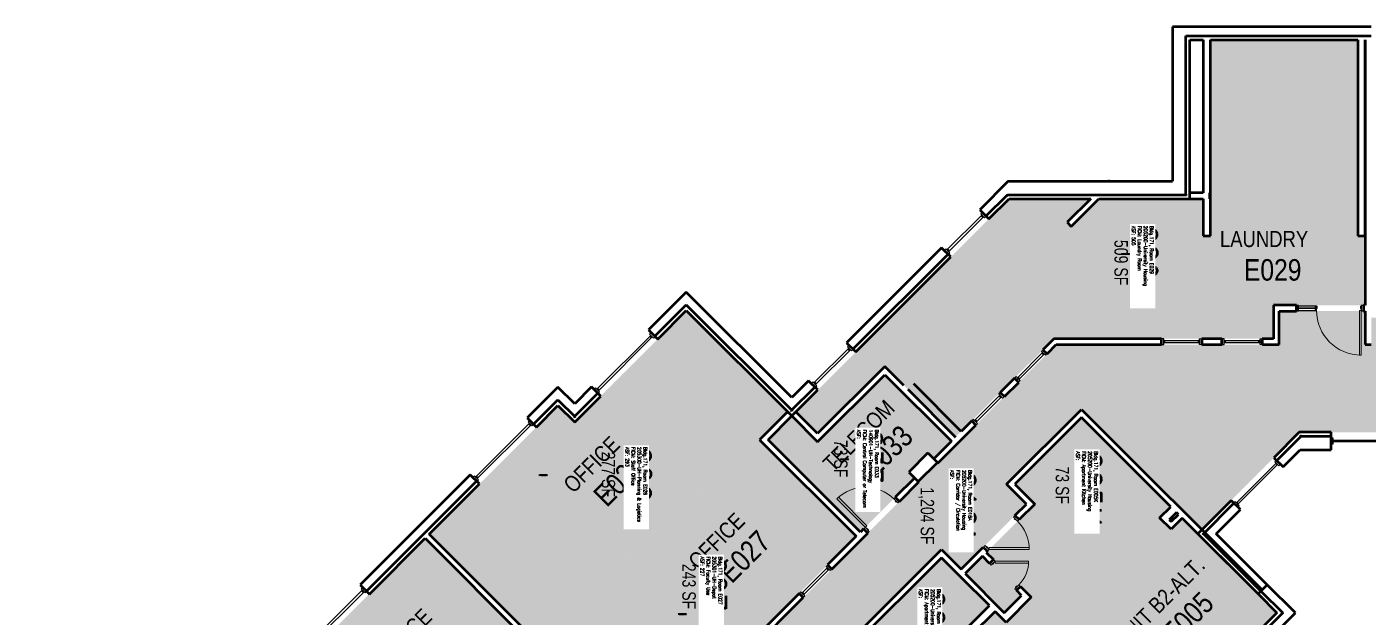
# Model space of a CAD drawing. Header units: inches. Extents: x 9154 to 11582, y -263 to 1294.
# Drawn here: x 9502 to 10700, y 766 to 1294 of the extents above; entities that cross this region are included whole.
import ezdxf
from ezdxf.enums import TextEntityAlignment as Align

# ---------------------------------------------------------------- set-up
doc = ezdxf.new("R2010")
doc.units = ezdxf.units.IN
doc.header["$LTSCALE"] = 48
doc.header["$MEASUREMENT"] = 0
for name, color, linetype, lineweight in [('A-AREA-IDEN', 1, 'Continuous', 18), ('A-DOOR', 2, 'Continuous', 18), ('A-GLAZ', 1, 'Continuous', 25), ('A-WALL', 5, 'Continuous', 50)]:
    doc.layers.add(name, color=color, linetype=linetype, lineweight=lineweight)
for name, color, linetype in [('A-IDEN-RNUM', 7, 'Continuous'), ('A-IDEN-SNUM', 4, 'Continuous'), ('A-IDEN-VNUM', 4, 'Continuous'), ('AREA-TEXT', 3, 'Continuous'), ('Rooms-Category-Color', 7, 'Continuous'), ('Rooms-College-Color', 7, 'Continuous'), ('Rooms-Department-Color', 7, 'Continuous'), ('Rooms-Division-Color', 7, 'Continuous'), ('Rooms-Information', 7, 'Continuous')]:
    doc.layers.add(name, color=color, linetype=linetype)
doc.styles.add('AREA', font='arial.ttf', dxfattribs={"width": 0.75, "height": 12})
doc.styles.add('ROOMSNUMBER', font='txt.shx', dxfattribs={"height": 0.03})
doc.styles.add('ROOMVNUMBER', font='simplex.shx', dxfattribs={"width": 0.85})
doc.styles.get("Standard").update_dxf_attribs({"font": 'ARIALN.TTF'})

# ---------------------------------------------------------------- blocks, each defined once
blk = doc.blocks.new('Aec3_Room_Tag_P')
at = {"linetype": 'ByBlock', "lineweight": -2, "flags": 9}
blk.add_attdef('SPACEOBJECTS:HEIGHT', text='', height=0.5, dxfattribs=at).set_placement((-0.057, 3.296), align=Align.CENTER)
at = {"color": 1, "linetype": 'ByBlock', "lineweight": -2}
blk.add_attdef('UNITCALCULATIONS:NAME', text='', height=1.2, dxfattribs=at).set_placement((0, 1), align=Align.CENTER)
blk.add_attdef('ROOMOBJECTS:NUMBER', (-1.5, -1.5), '', height=1.6, dxfattribs=at)

msp = doc.modelspace()

# ---------------------------------------------------------------- hatches: boundary and pattern name
at = {"layer": 'Rooms-Category-Color', "true_color": 0x728ef3}
for points in [[(10690.6, 1282.3), (10690.6, 1107.1), (10697.2, 1107.1), (10697.2, 1045.1), (10615.2, 1045.1), (10615.2, 1015.1), (10605.3, 1015.1), (10419.2, 1015.1), (10336.5, 932.4), (10331.4, 927.3), (10268.3, 990.4), (10208.3, 930.5), (10188.9, 949.9), (10379.2, 1140.3), (10452.1, 1140.3), (10431.1, 1119.3), (10434.8, 1115.6), (10459.5, 1140.3), (10552.5, 1140.3), (10552.5, 1107.1), (10559.1, 1107.1), (10559.1, 1282.3)], [(10384.5, 885.2), (10474.3, 795.3), (10523.9, 844.9), (10513.6, 855.2), (10523.5, 865.1), (10444, 944.7)], [(10533.8, 854.8), (10474.3, 795.3), (10402.1, 867.5), (10358.9, 824.3), (10365.2, 817.9), (10361.5, 814.2), (10355.2, 820.5), (10340.2, 805.6), (10375.1, 770.6), (10390.1, 785.6), (10385.6, 790.2), (10389.3, 793.9), (10398.9, 784.2), (10376.5, 761.8), (10366.7, 771.6), (10346.4, 751.3), (10356.2, 741.5), (10231.7, 617), (10221.9, 626.8), (10201.6, 606.5), (10242.6, 565.5), (10437.1, 759.9), (10522.6, 674.4), (10618.4, 770.2)], [(10238.8, 739.5), (10318.8, 819.5), (10361.6, 776.7), (10337.6, 752.7), (10349, 741.2), (10293.1, 685.3)]]:
    msp.add_hatch(color=171, dxfattribs=at).paths.add_polyline_path(points)
at = {"layer": 'Rooms-Category-Color', "true_color": 0xadadad}
msp.add_hatch(color=253, dxfattribs=at).paths.add_polyline_path([(9544.7, 22.2), (9564.3, 41.9), (9549, 57.2), (9743.8, 252), (9761.5, 234.3), (9819.7, 292.5), (9802.1, 310.2), (10318.8, 826.9), (10336.5, 809.3), (10394.7, 867.5), (10377, 885.2), (10444, 952.1), (10551.4, 844.7), (10638.3, 931.6), (11092.6, 931.6), (11134.6, 931.6), (11134.6, 949.3), (11241.7, 949.3), (11241.7, 838.5), (11355.1, 838.5), (11355.1, 965.3), (11355.1, 1007), (11019.7, 1007), (11019.7, 1009.9), (10982.6, 1009.9), (10982.6, 1033.7), (10864.6, 1033.7), (10864.6, 1009.9), (10750.5, 1009.9), (10750.5, 1033.9), (10702.5, 1033.9), (10702.5, 1009.9), (10697.2, 1009.9), (10697.2, 1039.9), (10620.5, 1039.9), (10620.5, 1009.9), (10421.4, 1009.9), (10220.9, 809.4), (10090.3, 678.8), (10061.1, 649.6), (9680.7, 269.2), (9665.6, 284.3), (9607.1, 225.9), (9622.3, 210.7), (9511.8, 100.3), (9524.9, 87.3), (9502.3, 64.7)])
at = {"layer": 'Rooms-Category-Color', "true_color": 0xfa9ba3}
for points in [[(10156.8, 925.3), (9954.4, 747.8), (9861.6, 840.6), (9976.5, 955.6), (9991.4, 940.7), (10091, 1040.4), (10181.5, 949.9)], [(9740.6, 719.7), (9857.8, 836.9), (9947, 747.8), (9829.8, 630.6)]]:
    msp.add_hatch(color=241, dxfattribs=at).paths.add_polyline_path(points)
at = {"layer": 'Rooms-Category-Color', "true_color": 0xe3c5e1}
msp.add_hatch(color=254, dxfattribs=at).paths.add_polyline_path([(10268.3, 983), (10327.7, 923.6), (10311.9, 907.8), (10306.7, 913.1), (10289.8, 896.1), (10295, 890.9), (10246.5, 842.4), (10164, 925), (10185.2, 946.2), (10208.3, 923.1)])
at = {"layer": 'Rooms-Category-Color', "true_color": 0xfbafa2}
msp.add_hatch(color=21, dxfattribs=at).paths.add_polyline_path([(10156.8, 925.3), (10156.5, 925), (10242.8, 838.7), (10057.4, 653.3), (10052.2, 658.5), (10048.4, 654.8), (9954.4, 747.8), (10156.5, 925)])
at = {"layer": 'Rooms-College-Color', "true_color": 0xadadad}
for points in [[(10690.6, 1282.3), (10690.6, 1107.1), (10697.2, 1107.1), (10697.2, 1045.1), (10615.2, 1045.1), (10615.2, 1015.1), (10605.3, 1015.1), (10419.2, 1015.1), (10336.5, 932.4), (10331.4, 927.3), (10268.3, 990.4), (10208.3, 930.5), (10188.9, 949.9), (10379.2, 1140.3), (10452.1, 1140.3), (10431.1, 1119.3), (10434.8, 1115.6), (10459.5, 1140.3), (10552.5, 1140.3), (10552.5, 1107.1), (10559.1, 1107.1), (10559.1, 1282.3)], [(9544.7, 22.2), (9564.3, 41.9), (9549, 57.2), (9743.8, 252), (9761.5, 234.3), (9819.7, 292.5), (9802.1, 310.2), (10318.8, 826.9), (10336.5, 809.3), (10394.7, 867.5), (10377, 885.2), (10444, 952.1), (10551.4, 844.7), (10638.3, 931.6), (11092.6, 931.6), (11134.6, 931.6), (11134.6, 949.3), (11241.7, 949.3), (11241.7, 838.5), (11355.1, 838.5), (11355.1, 965.3), (11355.1, 1007), (11019.7, 1007), (11019.7, 1009.9), (10982.6, 1009.9), (10982.6, 1033.7), (10864.6, 1033.7), (10864.6, 1009.9), (10750.5, 1009.9), (10750.5, 1033.9), (10702.5, 1033.9), (10702.5, 1009.9), (10697.2, 1009.9), (10697.2, 1039.9), (10620.5, 1039.9), (10620.5, 1009.9), (10421.4, 1009.9), (10220.9, 809.4), (10090.3, 678.8), (10061.1, 649.6), (9680.7, 269.2), (9665.6, 284.3), (9607.1, 225.9), (9622.3, 210.7), (9511.8, 100.3), (9524.9, 87.3), (9502.3, 64.7)], [(10156.8, 925.3), (9954.4, 747.8), (9861.6, 840.6), (9976.5, 955.6), (9991.4, 940.7), (10091, 1040.4), (10181.5, 949.9)], [(10268.3, 983), (10327.7, 923.6), (10311.9, 907.8), (10306.7, 913.1), (10289.8, 896.1), (10295, 890.9), (10246.5, 842.4), (10164, 925), (10185.2, 946.2), (10208.3, 923.1)], [(10384.5, 885.2), (10474.3, 795.3), (10523.9, 844.9), (10513.6, 855.2), (10523.5, 865.1), (10444, 944.7)], [(10156.8, 925.3), (10156.5, 925), (10242.8, 838.7), (10057.4, 653.3), (10052.2, 658.5), (10048.4, 654.8), (9954.4, 747.8), (10156.5, 925)], [(10533.8, 854.8), (10474.3, 795.3), (10402.1, 867.5), (10358.9, 824.3), (10365.2, 817.9), (10361.5, 814.2), (10355.2, 820.5), (10340.2, 805.6), (10375.1, 770.6), (10390.1, 785.6), (10385.6, 790.2), (10389.3, 793.9), (10398.9, 784.2), (10376.5, 761.8), (10366.7, 771.6), (10346.4, 751.3), (10356.2, 741.5), (10231.7, 617), (10221.9, 626.8), (10201.6, 606.5), (10242.6, 565.5), (10437.1, 759.9), (10522.6, 674.4), (10618.4, 770.2)], [(9740.6, 719.7), (9857.8, 836.9), (9947, 747.8), (9829.8, 630.6)], [(10238.8, 739.5), (10318.8, 819.5), (10361.6, 776.7), (10337.6, 752.7), (10349, 741.2), (10293.1, 685.3)]]:
    msp.add_hatch(color=253, dxfattribs=at).paths.add_polyline_path(points)
at = {"layer": 'Rooms-Department-Color', "true_color": 0x604aed}
for points in [[(10690.6, 1282.3), (10690.6, 1107.1), (10697.2, 1107.1), (10697.2, 1045.1), (10615.2, 1045.1), (10615.2, 1015.1), (10605.3, 1015.1), (10419.2, 1015.1), (10336.5, 932.4), (10331.4, 927.3), (10268.3, 990.4), (10208.3, 930.5), (10188.9, 949.9), (10379.2, 1140.3), (10452.1, 1140.3), (10431.1, 1119.3), (10434.8, 1115.6), (10459.5, 1140.3), (10552.5, 1140.3), (10552.5, 1107.1), (10559.1, 1107.1), (10559.1, 1282.3)], [(10156.8, 925.3), (9954.4, 747.8), (9861.6, 840.6), (9976.5, 955.6), (9991.4, 940.7), (10091, 1040.4), (10181.5, 949.9)], [(10268.3, 983), (10327.7, 923.6), (10311.9, 907.8), (10306.7, 913.1), (10289.8, 896.1), (10295, 890.9), (10246.5, 842.4), (10164, 925), (10185.2, 946.2), (10208.3, 923.1)], [(10384.5, 885.2), (10474.3, 795.3), (10523.9, 844.9), (10513.6, 855.2), (10523.5, 865.1), (10444, 944.7)], [(10156.8, 925.3), (10156.5, 925), (10242.8, 838.7), (10057.4, 653.3), (10052.2, 658.5), (10048.4, 654.8), (9954.4, 747.8), (10156.5, 925)], [(10533.8, 854.8), (10474.3, 795.3), (10402.1, 867.5), (10358.9, 824.3), (10365.2, 817.9), (10361.5, 814.2), (10355.2, 820.5), (10340.2, 805.6), (10375.1, 770.6), (10390.1, 785.6), (10385.6, 790.2), (10389.3, 793.9), (10398.9, 784.2), (10376.5, 761.8), (10366.7, 771.6), (10346.4, 751.3), (10356.2, 741.5), (10231.7, 617), (10221.9, 626.8), (10201.6, 606.5), (10242.6, 565.5), (10437.1, 759.9), (10522.6, 674.4), (10618.4, 770.2)], [(9740.6, 719.7), (9857.8, 836.9), (9947, 747.8), (9829.8, 630.6)], [(10238.8, 739.5), (10318.8, 819.5), (10361.6, 776.7), (10337.6, 752.7), (10349, 741.2), (10293.1, 685.3)]]:
    msp.add_hatch(color=173, dxfattribs=at).paths.add_polyline_path(points)
at = {"layer": 'Rooms-Department-Color', "true_color": 0xacacac}
msp.add_hatch(color=253, dxfattribs=at).paths.add_polyline_path([(9544.7, 22.2), (9564.3, 41.9), (9549, 57.2), (9743.8, 252), (9761.5, 234.3), (9819.7, 292.5), (9802.1, 310.2), (10318.8, 826.9), (10336.5, 809.3), (10394.7, 867.5), (10377, 885.2), (10444, 952.1), (10551.4, 844.7), (10638.3, 931.6), (11092.6, 931.6), (11134.6, 931.6), (11134.6, 949.3), (11241.7, 949.3), (11241.7, 838.5), (11355.1, 838.5), (11355.1, 965.3), (11355.1, 1007), (11019.7, 1007), (11019.7, 1009.9), (10982.6, 1009.9), (10982.6, 1033.7), (10864.6, 1033.7), (10864.6, 1009.9), (10750.5, 1009.9), (10750.5, 1033.9), (10702.5, 1033.9), (10702.5, 1009.9), (10697.2, 1009.9), (10697.2, 1039.9), (10620.5, 1039.9), (10620.5, 1009.9), (10421.4, 1009.9), (10220.9, 809.4), (10090.3, 678.8), (10061.1, 649.6), (9680.7, 269.2), (9665.6, 284.3), (9607.1, 225.9), (9622.3, 210.7), (9511.8, 100.3), (9524.9, 87.3), (9502.3, 64.7)])
at = {"layer": 'Rooms-Division-Color', "true_color": 0x604aed}
for points in [[(10690.6, 1282.3), (10690.6, 1107.1), (10697.2, 1107.1), (10697.2, 1045.1), (10615.2, 1045.1), (10615.2, 1015.1), (10605.3, 1015.1), (10419.2, 1015.1), (10336.5, 932.4), (10331.4, 927.3), (10268.3, 990.4), (10208.3, 930.5), (10188.9, 949.9), (10379.2, 1140.3), (10452.1, 1140.3), (10431.1, 1119.3), (10434.8, 1115.6), (10459.5, 1140.3), (10552.5, 1140.3), (10552.5, 1107.1), (10559.1, 1107.1), (10559.1, 1282.3)], [(10156.8, 925.3), (9954.4, 747.8), (9861.6, 840.6), (9976.5, 955.6), (9991.4, 940.7), (10091, 1040.4), (10181.5, 949.9)], [(10268.3, 983), (10327.7, 923.6), (10311.9, 907.8), (10306.7, 913.1), (10289.8, 896.1), (10295, 890.9), (10246.5, 842.4), (10164, 925), (10185.2, 946.2), (10208.3, 923.1)], [(10384.5, 885.2), (10474.3, 795.3), (10523.9, 844.9), (10513.6, 855.2), (10523.5, 865.1), (10444, 944.7)], [(10156.8, 925.3), (10156.5, 925), (10242.8, 838.7), (10057.4, 653.3), (10052.2, 658.5), (10048.4, 654.8), (9954.4, 747.8), (10156.5, 925)], [(10533.8, 854.8), (10474.3, 795.3), (10402.1, 867.5), (10358.9, 824.3), (10365.2, 817.9), (10361.5, 814.2), (10355.2, 820.5), (10340.2, 805.6), (10375.1, 770.6), (10390.1, 785.6), (10385.6, 790.2), (10389.3, 793.9), (10398.9, 784.2), (10376.5, 761.8), (10366.7, 771.6), (10346.4, 751.3), (10356.2, 741.5), (10231.7, 617), (10221.9, 626.8), (10201.6, 606.5), (10242.6, 565.5), (10437.1, 759.9), (10522.6, 674.4), (10618.4, 770.2)], [(9740.6, 719.7), (9857.8, 836.9), (9947, 747.8), (9829.8, 630.6)], [(10238.8, 739.5), (10318.8, 819.5), (10361.6, 776.7), (10337.6, 752.7), (10349, 741.2), (10293.1, 685.3)]]:
    msp.add_hatch(color=173, dxfattribs=at).paths.add_polyline_path(points)
at = {"layer": 'Rooms-Division-Color', "true_color": 0xadadad}
msp.add_hatch(color=253, dxfattribs=at).paths.add_polyline_path([(9544.7, 22.2), (9564.3, 41.9), (9549, 57.2), (9743.8, 252), (9761.5, 234.3), (9819.7, 292.5), (9802.1, 310.2), (10318.8, 826.9), (10336.5, 809.3), (10394.7, 867.5), (10377, 885.2), (10444, 952.1), (10551.4, 844.7), (10638.3, 931.6), (11092.6, 931.6), (11134.6, 931.6), (11134.6, 949.3), (11241.7, 949.3), (11241.7, 838.5), (11355.1, 838.5), (11355.1, 965.3), (11355.1, 1007), (11019.7, 1007), (11019.7, 1009.9), (10982.6, 1009.9), (10982.6, 1033.7), (10864.6, 1033.7), (10864.6, 1009.9), (10750.5, 1009.9), (10750.5, 1033.9), (10702.5, 1033.9), (10702.5, 1009.9), (10697.2, 1009.9), (10697.2, 1039.9), (10620.5, 1039.9), (10620.5, 1009.9), (10421.4, 1009.9), (10220.9, 809.4), (10090.3, 678.8), (10061.1, 649.6), (9680.7, 269.2), (9665.6, 284.3), (9607.1, 225.9), (9622.3, 210.7), (9511.8, 100.3), (9524.9, 87.3), (9502.3, 64.7)])

# ---------------------------------------------------------------- linework, layer by layer
at = {"layer": 'A-DOOR', "linetype": 'Continuous', "lineweight": 18}
for points in [[(10653.7, 1044.3), (10654.3, 1044.3), (10654.3, 1042.3), (10653.7, 1042.3)], [(10693.7, 1044.3), (10693.1, 1044.3), (10693.1, 1042.3), (10693.7, 1042.3)], [(10693.7, 1040.5), (10692, 1040.5), (10692, 1000.5), (10693.7, 1000.5)], [(10250.9, 846.6), (10252.3, 848), (10226.8, 873.5), (10225.4, 872)], [(10279.9, 868.5), (10281.3, 869.9), (10277.7, 873.5), (10276.3, 872)], [(10278.8, 869.6), (10278.4, 869.2), (10277.4, 870.3), (10277.7, 870.6)], [(10383.2, 855.8), (10384.6, 857.2), (10388.2, 853.7), (10386.7, 852.3)], [(10384.3, 854.7), (10383.9, 854.4), (10385, 853.3), (10385.3, 853.7)], [(10254.4, 843.1), (10253, 841.6), (10249.4, 845.2), (10250.9, 846.6)], [(10253.3, 844.1), (10253.7, 844.5), (10252.6, 845.5), (10252.3, 845.2)], [(10357.8, 830.4), (10356.3, 828.9), (10359.9, 825.4), (10361.3, 826.8)], [(10358.8, 829.3), (10359.2, 829.6), (10360.2, 828.6), (10359.9, 828.2)], [(10361.3, 826.8), (10361.3, 828.8), (10397.3, 828.8), (10397.3, 826.8)], [(10363.2, 813), (10361.7, 814.4), (10365.3, 818), (10366.7, 816.6)], [(10364.2, 814.1), (10364.6, 813.7), (10365.6, 814.8), (10365.3, 815.1)], [(10366.7, 816.6), (10366.7, 814.6), (10396.7, 814.6), (10396.7, 816.6)], [(10384.4, 791.8), (10385.8, 790.4), (10389.3, 793.9), (10387.9, 795.3)], [(10385.4, 792.9), (10385.1, 793.2), (10386.1, 794.3), (10386.5, 793.9)]]:
    msp.add_lwpolyline(points, close=True, dxfattribs=at)
for centre, radius, start, end in [((10693.7, 1040.5), 40, 180, 270), ((10250.9, 846.6), 36, 45, 135), ((10361.3, 826.8), 36, 0, 45)]:
    msp.add_arc(centre, radius, start, end, dxfattribs=at)
at = {"layer": 'A-DOOR', "linetype": 'Continuous', "lineweight": 18, "extrusion": (0, 0, -1)}
msp.add_arc((-10366.7, 816.6), 30, 180, 225, dxfattribs=at)
at = {"layer": 'A-GLAZ', "linetype": 'Continuous', "lineweight": 25}
for p, q in [((10355.7, 1123.5), (10354.2, 1124.9)), ((10326, 1093.8), (10324.5, 1095.2)), ((10637.7, 1045), (10635.7, 1045)), ((10635.7, 1045), (10635.7, 1040)), ((10637.7, 1040), (10637.7, 1045)), ((10637.7, 1044.5), (10653.7, 1044.5)), ((10652.7, 1042.6), (10637.7, 1042.6)), ((10637.7, 1042.4), (10652.7, 1042.4)), ((10652.7, 1040.5), (10652.7, 1044.5)), ((10653.7, 1040.5), (10653.7, 1044.5)), ((10695.7, 1045), (10693.7, 1045)), ((10693.7, 1045), (10693.7, 1040)), ((10695.7, 1040), (10695.7, 1045)), ((10635.7, 1040), (10637.7, 1040)), ((10637.7, 1040.5), (10653.7, 1040.5)), ((10693.7, 1040), (10695.7, 1040)), ((10060, 1016.1), (10058.5, 1017.5)), ((10236.9, 1004.7), (10235.5, 1006.1)), ((10518.3, 1011.5), (10518.3, 1013.5)), ((10548.3, 1011.5), (10548.3, 1013.5)), ((10572.3, 1011.5), (10572.3, 1013.5)), ((10602.3, 1011.5), (10602.3, 1013.5)), ((10409.9, 1000.7), (10408.5, 1002.1)), ((10013.3, 969.4), (10011.9, 970.9)), ((10207.2, 975), (10205.8, 976.4)), ((10388.7, 979.5), (10387.3, 980.9)), ((10371.8, 962.5), (10370.4, 964)), ((9951.7, 937.6), (9950.3, 939)), ((10350.6, 941.3), (10349.1, 942.7)), ((10669.2, 923.1), (10669.2, 924.6)), ((10618.5, 902.5), (10617.4, 903.6)), ((9905.1, 890.9), (9903.7, 892.4)), ((10583.9, 867.9), (10582.8, 868.9)), ((10217.6, 808.4), (10216.2, 809.8)), ((9802.5, 788.4), (9801.1, 789.8)), ((10196.4, 787.2), (10195, 788.6))]:
    msp.add_line(p, q, dxfattribs=at)
for points in [[(10353.9, 1126.7), (10355.3, 1128.1), (10358.8, 1124.5), (10357.4, 1123.1)], [(10325.3, 1093.1), (10323.8, 1094.5), (10355, 1125.6), (10356.4, 1124.2)], [(10322.8, 1095.6), (10321.4, 1094.1), (10324.9, 1090.6), (10326.3, 1092)], [(10012.6, 968.7), (10011.2, 970.2), (10059.3, 1018.2), (10060.7, 1016.8)], [(10058.2, 1019.3), (10059.6, 1020.7), (10063.1, 1017.2), (10061.7, 1015.8)], [(10206.5, 974.3), (10205, 975.7), (10236.2, 1006.8), (10237.6, 1005.4)], [(10235.1, 1007.9), (10236.5, 1009.3), (10240, 1005.8), (10238.6, 1004.3)], [(10517.3, 1015), (10515.3, 1015), (10515.3, 1010), (10517.3, 1010)], [(10517.3, 1011.5), (10517.3, 1013.5), (10549.3, 1013.5), (10549.3, 1011.5)], [(10549.3, 1015), (10551.3, 1015), (10551.3, 1010), (10549.3, 1010)], [(10571.3, 1015), (10569.3, 1015), (10569.3, 1010), (10571.3, 1010)], [(10571.3, 1011.5), (10571.3, 1013.5), (10603.3, 1013.5), (10603.3, 1011.5)], [(10603.3, 1015), (10605.3, 1015), (10605.3, 1010), (10603.3, 1010)], [(10388, 978.8), (10386.6, 980.2), (10409.2, 1002.9), (10410.7, 1001.4)], [(10408.2, 1003.9), (10409.6, 1005.3), (10413.1, 1001.8), (10411.7, 1000.4)], [(10010.1, 971.2), (10008.7, 969.8), (10012.2, 966.3), (10013.6, 967.7)], [(10204, 976.8), (10202.6, 975.3), (10206.1, 971.8), (10207.5, 973.2)], [(10385.6, 981.3), (10384.1, 979.9), (10387.7, 976.3), (10389.1, 977.8)], [(10349.8, 940.6), (10348.4, 942), (10371.1, 964.7), (10372.5, 963.3)], [(10370, 965.7), (10371.4, 967.1), (10374.9, 963.6), (10373.5, 962.2)], [(9904.4, 890.2), (9902.9, 891.6), (9951, 939.7), (9952.4, 938.3)], [(9950, 940.8), (9951.4, 942.2), (9954.9, 938.7), (9953.5, 937.3)], [(10347.4, 943.1), (10346, 941.7), (10349.5, 938.2), (10350.9, 939.6)], [(10668.7, 926.3), (10666.7, 926.3), (10666.7, 921.3), (10668.7, 921.3)], [(10668.7, 923.1), (10668.7, 924.6), (10718.7, 924.6), (10718.7, 923.1)], [(10583.5, 867.5), (10582.4, 868.6), (10617.8, 903.9), (10618.9, 902.9)], [(10616.6, 905.2), (10618, 906.6), (10621.5, 903), (10620.1, 901.6)], [(9901.9, 892.7), (9900.5, 891.3), (9904, 887.8), (9905.4, 889.2)], [(10581.2, 869.8), (10579.8, 868.4), (10583.3, 864.8), (10584.7, 866.3)], [(10195.7, 786.5), (10194.3, 787.9), (10216.9, 810.5), (10218.3, 809.1)], [(10215.9, 811.6), (10217.3, 813), (10220.8, 809.5), (10219.4, 808.1)], [(9755.2, 741), (9753.8, 742.5), (9801.8, 790.5), (9803.3, 789.1)], [(9800.8, 791.6), (9802.2, 793), (9805.7, 789.5), (9804.3, 788.1)], [(10193.2, 789), (10191.8, 787.5), (10195.4, 784), (10196.8, 785.4)]]:
    msp.add_lwpolyline(points, close=True, dxfattribs=at)
at = {"layer": 'A-WALL', "linetype": 'Continuous', "lineweight": 50}
for p, q in [((10525, 1293.9), (10525, 1155.9)), ((10702.5, 1293.9), (10525, 1293.9)), ((10537, 1143.4), (10537, 1285.9)), ((10537, 1285.9), (10691.2, 1285.9)), ((10537, 1285.4), (10537.5, 1285.4)), ((10537.5, 1285.4), (10537.5, 1285.9)), ((10540.6, 1140.3), (10540.6, 1282.3)), ((10540.6, 1282.3), (10552.5, 1282.3)), ((10552.5, 1282.3), (10552.5, 1145.5)), ((10559.1, 1107.1), (10559.1, 1282.3)), ((10559.1, 1282.3), (10690.6, 1282.3)), ((10690.6, 1282.3), (10690.6, 1107.1)), ((10691.2, 1285.9), (10702.5, 1285.9)), ((10697.2, 1282.3), (10697.2, 1045.1)), ((10697.2, 1107.1), (10697.2, 1282.3)), ((10378.4, 1155.9), (10353, 1130.4)), ((10378.4, 1155.9), (10525, 1155.9)), ((10468.1, 1156.3), (10467.7, 1155.9)), ((10468.6, 1155.9), (10468.1, 1156.3)), ((10358.6, 1124.8), (10377.7, 1143.9)), ((10361.2, 1122.2), (10379.2, 1140.3)), ((10377.2, 1143.4), (10377.9, 1143.4)), ((10377.7, 1143.9), (10537, 1143.9)), ((10377.9, 1143.4), (10378.4, 1143.9)), ((10379.2, 1140.3), (10452.1, 1140.3)), ((10452.1, 1140.3), (10431.1, 1119.3)), ((10434.8, 1115.6), (10459.5, 1140.3)), ((10459.5, 1140.3), (10540.6, 1140.3)), ((10537, 1143.9), (10537.5, 1143.9)), ((10537.5, 1143.4), (10537, 1143.4)), ((10537.5, 1143.9), (10537.5, 1143.4)), ((10552.5, 1145.5), (10540.3, 1145.5)), ((10540.3, 1145.5), (10540.3, 1140.3)), ((10540.3, 1140.3), (10552.5, 1140.3)), ((10552.5, 1140.3), (10552.5, 1107.1)), ((10558.5, 1140.3), (10558.5, 1145.5)), ((10353, 1130.4), (10361.2, 1122.2)), ((10431.1, 1119.3), (10434.8, 1115.6)), ((10552.5, 1107.1), (10559.1, 1107.1)), ((10690.6, 1107.1), (10697.2, 1107.1)), ((10319, 1096.5), (10234.2, 1011.6)), ((10239.8, 1006), (10324.7, 1090.8)), ((10327.2, 1088.3), (10319, 1096.5)), ((10242.4, 1003.4), (10327.2, 1088.3)), ((10091, 1056.8), (10057.3, 1023.1)), ((10185.2, 962.7), (10091, 1056.8)), ((10062.9, 1017.4), (10091, 1045.5)), ((10090.7, 1045.1), (10091, 1044.8)), ((10091, 1045.5), (10185.5, 951)), ((10091, 1044.8), (10091.4, 1045.1)), ((10635.7, 1045.1), (10615.2, 1045.1)), ((10615.2, 1045.1), (10615.2, 1015.1)), ((10635.7, 1039.9), (10635.7, 1045.1)), ((10697.2, 1045.1), (10695.7, 1045.1)), ((10695.7, 1045.1), (10695.7, 1039.9)), ((10065.5, 1014.8), (10091, 1040.4)), ((10091, 1040.4), (10185.2, 946.2)), ((10620.5, 1039.9), (10635.7, 1039.9)), ((10620.5, 1009.9), (10620.5, 1039.9)), ((10695.7, 1039.9), (10697.2, 1039.9)), ((10697.2, 1039.9), (10697.2, 1009.9)), ((10057.3, 1023.1), (10065.5, 1014.8)), ((10234.2, 1011.6), (10242.4, 1003.4)), ((10419.2, 1015.1), (10409.5, 1005.4)), ((10413.2, 1001.7), (10421.4, 1009.9)), ((10515.3, 1015.1), (10419.2, 1015.1)), ((10421.4, 1009.9), (10515.3, 1009.9)), ((10515.3, 1009.9), (10515.3, 1015.1)), ((10569.3, 1015.1), (10551.3, 1015.1)), ((10551.3, 1015.1), (10551.3, 1009.9)), ((10551.3, 1009.9), (10569.3, 1009.9)), ((10569.3, 1009.9), (10569.3, 1015.1)), ((10615.2, 1015.1), (10605.3, 1015.1)), ((10605.3, 1015.1), (10605.3, 1009.9)), ((10605.3, 1009.9), (10620.5, 1009.9)), ((10697.2, 1009.9), (10702.5, 1009.9)), ((10409.5, 1005.4), (10413.2, 1001.7)), ((10268.3, 990.4), (10208.3, 930.5)), ((10208.3, 923.1), (10268.3, 983)), ((10285.2, 973.4), (10268.3, 990.4)), ((10268.3, 983), (10327.7, 923.6)), ((9976.5, 972), (9949, 944.5)), ((9991.4, 957.1), (9976.5, 972)), ((10006.4, 972.1), (9991.4, 957.1)), ((10014.6, 963.9), (10006.4, 972.1)), ((10184.8, 951), (10205.9, 972)), ((10200.2, 977.7), (10185.2, 962.7)), ((10208.4, 969.5), (10200.2, 977.7)), ((10336.5, 932.4), (10294.1, 974.8)), ((10384.1, 980), (10371.3, 967.2)), ((10375, 963.5), (10387.8, 976.2)), ((10387.8, 976.2), (10384.1, 980)), ((9954.7, 938.9), (9976.5, 960.7)), ((9976.1, 960.3), (9976.5, 960)), ((9976.5, 960.7), (9991.7, 945.5)), ((9976.5, 960), (9976.9, 960.3)), ((9991, 945.5), (10012, 966.5)), ((9991.4, 940.7), (10014.6, 963.9)), ((10185.2, 946.2), (10208.4, 969.5)), ((10331.4, 927.3), (10289, 969.7)), ((10289, 969.7), (10331.4, 927.3)), ((10371.3, 967.2), (10375, 963.5)), ((9957.3, 936.3), (9976.5, 955.6)), ((9976.5, 955.6), (9991.4, 940.7)), ((10181.5, 949.9), (10156.5, 925)), ((10164, 925), (10185.2, 946.2)), ((10185.2, 946.2), (10181.5, 949.9)), ((10185.2, 950.6), (10184.8, 951)), ((10185.5, 951), (10185.2, 950.6)), ((10188.9, 949.9), (10185.2, 946.2)), ((10185.2, 946.2), (10208.3, 923.1)), ((10208.3, 930.5), (10188.9, 949.9)), ((10377, 885.2), (10444, 952.1)), ((10444, 952.1), (10605.2, 790.9)), ((9949, 944.5), (9957.3, 936.3)), ((9991.4, 945.1), (9991, 945.5)), ((9991.7, 945.5), (9991.4, 945.1)), ((10315.7, 904.1), (10349.6, 938.1)), ((10345.9, 941.8), (10336.5, 932.4)), ((10349.6, 938.1), (10345.9, 941.8)), ((10444, 944.7), (10384.5, 885.2)), ((10523.5, 865.1), (10444, 944.7)), ((10156.5, 925), (10242.8, 838.7)), ((10246.5, 842.4), (10164, 925)), ((10327.7, 923.6), (10311.9, 907.8)), ((10638.3, 931.6), (10615.6, 908.9)), ((10618.2, 906.3), (10640.3, 928.5)), ((10666.7, 931.6), (10638.3, 931.6)), ((10639.1, 928), (10639.6, 928.5)), ((10639.1, 928), (10666.7, 928)), ((10639.6, 928.5), (10640.3, 928.5)), ((10666.7, 916), (10666.7, 931.6)), ((10306.7, 913.1), (10289.8, 896.1)), ((10306.7, 913.1), (10315.2, 904.6)), ((10623.8, 900.7), (10639.1, 916)), ((10639.1, 916), (10666.7, 916)), ((10298.2, 887.6), (10315.2, 904.6)), ((10315.2, 904.6), (10315.7, 904.1)), ((10615.6, 908.9), (10623.8, 900.7)), ((9898.1, 893.6), (9799.8, 795.4)), ((9805.5, 789.7), (9903.8, 888)), ((9906.4, 885.4), (9898.1, 893.6)), ((10295, 890.9), (10277.6, 873.6)), ((10281.4, 869.8), (10298.7, 887.2)), ((10289.8, 896.1), (10298.2, 887.6)), ((10298.7, 887.2), (10298.2, 887.6)), ((9861.6, 840.6), (9906.4, 885.4)), ((10394.7, 867.5), (10377, 885.2)), ((10384.5, 885.2), (10402.1, 867.5)), ((10277.6, 873.6), (10281.4, 869.8)), ((10384.5, 857.3), (10394.7, 867.5)), ((10402.1, 867.5), (10388.2, 853.6)), ((10513.6, 855.2), (10523.5, 865.1)), ((10577.4, 870.7), (10547.7, 840.9)), ((10552.4, 840.6), (10580, 868.2)), ((10564.1, 840.9), (10585.7, 862.5)), ((10585.7, 862.5), (10577.4, 870.7)), ((10388.2, 853.6), (10384.5, 857.3)), ((10523.9, 844.9), (10513.6, 855.2)), ((10528.6, 860), (10522.2, 853.5)), ((10522.2, 853.5), (10523.9, 851.8)), ((10523.9, 851.8), (10530.4, 858.2)), ((10533.8, 854.8), (10523.9, 844.9)), ((10530.4, 858.2), (10528.6, 860)), ((10601.5, 787.2), (10533.8, 854.8)), ((9954.4, 747.8), (9861.6, 840.6)), ((10242.8, 838.7), (10217.2, 813.1)), ((10220.9, 809.4), (10253.1, 841.6)), ((10249.4, 845.3), (10246.5, 842.4)), ((10253.1, 841.6), (10249.4, 845.3)), ((10547.7, 840.9), (10601.5, 787.2)), ((10552.1, 840.9), (10552.4, 841.3)), ((10552.4, 840.6), (10552.1, 840.9)), ((10552.4, 841.3), (10604, 789.7)), ((10609.7, 795.4), (10564.1, 840.9)), ((9808.1, 787.1), (9857.8, 836.9)), ((9857.8, 836.9), (9947, 747.8)), ((10149.5, 657.7), (10318.8, 826.9)), ((10318.8, 826.9), (10336.5, 809.3)), ((10336.5, 809.3), (10356.2, 829)), ((10356.2, 829), (10360, 825.3)), ((10318.8, 819.5), (10238.8, 739.5)), ((10336.1, 802.3), (10318.8, 819.5)), ((10355.5, 820.8), (10339.9, 805.3)), ((10361.8, 814.5), (10355.5, 820.8)), ((10360, 825.3), (10358.9, 824.3)), ((10358.9, 824.3), (10365.2, 817.9)), ((10365.2, 817.9), (10361.8, 814.5)), ((10217.2, 813.1), (10220.9, 809.4)), ((10339.9, 805.3), (10374.9, 770.4)), ((9799.8, 795.4), (9808.1, 787.1)), ((10361.6, 776.7), (10336.1, 802.3)), ((10385.8, 790.4), (10389.3, 793.9)), ((10390.4, 785.9), (10385.8, 790.4)), ((10389.3, 793.9), (10398.9, 784.2)), ((10601.5, 787.2), (10609.7, 795.4)), ((10609.7, 795.4), (10601.5, 787.2)), ((10634.9, 770.2), (10609.7, 795.4)), ((10191.7, 787.6), (10086.6, 682.5)), ((10090.3, 678.8), (10195.4, 783.9)), ((10195.4, 783.9), (10191.7, 787.6)), ((10374.9, 770.4), (10390.4, 785.9)), ((10398.9, 784.2), (10376.5, 761.8)), ((10601.5, 787.2), (10618.4, 770.2)), ((10604, 789.7), (10623.6, 770.2)), ((10337.6, 752.7), (10361.6, 776.7)), ((10366.7, 771.6), (10346.1, 751)), ((10376.5, 761.8), (10366.7, 771.6)), ((10618.4, 770.2), (10595.7, 747.5)), ((10623.6, 770.2), (10598.3, 744.9)), ((10603.9, 739.3), (10634.9, 770.2)), ((10623.2, 770.5), (10622.9, 770.2)), ((10622.9, 770.2), (10623.2, 769.8))]:
    msp.add_line(p, q, dxfattribs=at)

# ---------------------------------------------------------------- block references
at = {"layer": 'A-AREA-IDEN', "linetype": 'Continuous', "lineweight": 18, "xscale": 12, "yscale": 12}
msp.add_blockref('Aec3_Room_Tag_P', (10606.9, 1085.1), dxfattribs=at).add_auto_attribs({'UNITCALCULATIONS:NAME': 'LAUNDRY', 'ROOMOBJECTS:NUMBER': 'E029'})
at = {"layer": 'A-AREA-IDEN', "linetype": 'Continuous', "lineweight": 18, "xscale": 12, "yscale": 12, "rotation": 45.00000000000001}
for p, values in [((10258.6, 915), {'UNITCALCULATIONS:NAME': 'TELECOM', 'ROOMOBJECTS:NUMBER': 'E033'}), ((10020.1, 889.3), {'UNITCALCULATIONS:NAME': 'OFFICE', 'ROOMOBJECTS:NUMBER': 'E026'}), ((10131.6, 821), {'UNITCALCULATIONS:NAME': 'OFFICE', 'ROOMOBJECTS:NUMBER': 'E027'}), ((10527.2, 766.2), {'UNITCALCULATIONS:NAME': 'UNIT B2-ALT.', 'ROOMOBJECTS:NUMBER': 'E005'}), ((9852.3, 735.3), {'UNITCALCULATIONS:NAME': 'OFFICE', 'ROOMOBJECTS:NUMBER': 'E024'})]:
    msp.add_blockref('Aec3_Room_Tag_P', p, dxfattribs=at).add_auto_attribs(values)

# ---------------------------------------------------------------- texts
at = {"layer": 'A-IDEN-RNUM', "style": 'ROOMSNUMBER', "width": 0.85}
for s, p in [('0029-00', (10483, 1090.9)), ('0033-00', (10232.1, 907.4)), ('0026-00', (9963.2, 893.3)), ('0005-K0', (10452.4, 893.6)), ('0016-A0', (10332.7, 852.8)), ('0027-00', (10087.4, 769.1))]:
    msp.add_text(s, height=1, dxfattribs=at).set_placement(p, align=Align.MIDDLE_CENTER)
at = {"layer": 'A-IDEN-SNUM', "style": 'ROOMSNUMBER', "width": 0.85}
for s, p in [('1710E02900', (10483, 1090.9)), ('1710E03300', (10232.1, 907.4)), ('1710E02600', (9963.2, 893.3)), ('1710E005K0', (10452.4, 895.1)), ('1710E016A0', (10332.7, 852.8)), ('1710E02700', (10087.4, 769.1))]:
    msp.add_text(s, height=1, dxfattribs=at).set_placement(p, align=Align.MIDDLE_CENTER)
at = {"layer": 'A-IDEN-VNUM', "style": 'ROOMVNUMBER', "width": 0.85}
for s, p in [('029', (10500.2, 1091.9)), ('033', (10254.7, 909.4)), ('026', (10048.1, 894.3)), ('005K', (10450.4, 881)), ('016A', (10338, 865.1)), ('027', (10115.1, 796)), ('005E', (10310, 758.3))]:
    msp.add_text(s, height=22.5, rotation=270, dxfattribs=at).set_placement(p, align=Align.MIDDLE_CENTER)
at = {"layer": 'AREA-TEXT', "style": 'AREA', "width": 0.75}
for s, p in [('509 SF', (10479.3, 1083.2)), ('73 SF', (10229, 908.1)), ('277 SF', (10021.5, 894.1)), ('73 SF', (10426.8, 884.3)), ('1,204 SF', (10306.3, 856.9)), ('243 SF', (10093.5, 793.8))]:
    msp.add_text(s, height=12, rotation=270, dxfattribs=at).set_placement(p, align=Align.MIDDLE_CENTER)

# ---------------------------------------------------------------- next in the draw order: texts
at = {"layer": 'Rooms-Information', "char_height": 3.214, "width": 72, "attachment_point": 7, "rotation": 270, "style": 'ROOMVNUMBER', "bg_fill": 3, "box_fill_scale": 1.5, "bg_fill_color": 256, "bg_fill_true_color": 13158600, "bg_fill_transparency": 0}
for s, insert in [('Bldg.171, Room E029^M^J205200-University Housing^M^JFICM: Laundry Room^M^JASF: 505', (10488.9, 1116)), ('Bldg.171, Room E033^M^J140901-UH-Technology^M^JFICM: Central Computer or Telecom^M^JASF: ', (10243.5, 934)), ('Bldg.171, Room E026^M^J205300-UH-Planning & Logistics^M^JFICM: Staff Office^M^JASF: 293', (10036.8, 918.4)), ('Bldg.171, Room E005K^M^J205200-University Housing^M^JFICM: Apartment Kitchen^M^JASF: ', (10439.1, 914.7)), ('Bldg.171, Room E016A^M^J205200-University Housing^M^JFICM: Corridor / Circulation^M^JASF: ', (10326.8, 897.9)), ('Bldg.171, Room E027^M^J205301-UH-Depot^M^JFICM: Faculty Use^M^JASF: 227', (10103.8, 820.6)), ('Bldg.171, Room E005E^M^J205200-University Housing^M^JFICM: Apartment Bathroom^M^JASF: ', (10298.8, 791.6))]:
    msp.add_mtext(s, dxfattribs=dict(at, insert=insert))

doc.saveas('drawing.dxf')
